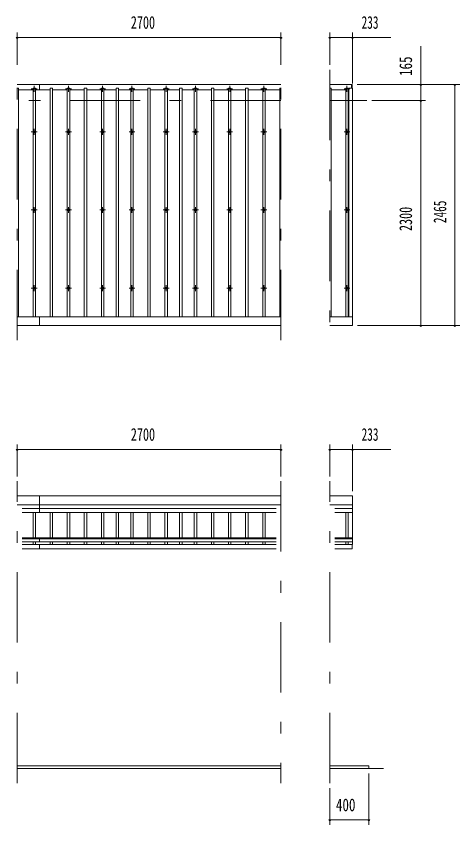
# Model space of a CAD drawing. Units: millimetres, scale not verified. Extents: x -25648 to 25658, y -10130 to 10130.
# Drawn here: x -9629 to -5089, y 1241 to 9512 of the extents above; entities that cross this region are included whole.
import ezdxf
from ezdxf.enums import TextEntityAlignment as Align

# ---------------------------------------------------------------- set-up
doc = ezdxf.new("R2010")
doc.units = ezdxf.units.MM
doc.header["$LTSCALE"] = 60
doc.linetypes.add('USER3', pattern=[24, 12, -5, 2, -5])
for name, color, linetype, lineweight in [('0-2_1-05BOLD', 7, 'Continuous', 18), ('0-3_1-25CENTER', 3, 'USER3', 18), ('0-4_1-45THIN', 4, 'Continuous', 18), ('0-5_1-55DIM', 3, 'Continuous', 18)]:
    doc.layers.add(name, color=color, linetype=linetype, lineweight=lineweight)
doc.styles.add('ＭＳ ゴシック', font='')
doc.styles.get('ＭＳ ゴシック').set_extended_font_data('MS Gothic')

msp = doc.modelspace()

# ---------------------------------------------------------------- linework, layer by layer
at = {"layer": '0-2_1-05BOLD'}
for p, q in [((-6918.95, 8812.67), (-9618.95, 8812.67)), ((-9388.95, 8812.67), (-9388.95, 8759.32)), ((-6190.95, 8812.67), (-6418.95, 8812.67)), ((-6225.95, 8774.31), (-6185.95, 8774.31)), ((-6225.95, 6435.11), (-6225.95, 8774.31)), ((-6195.95, 8812.67), (-6195.95, 8774.31)), ((-6190.95, 8774.31), (-6190.95, 8812.67)), ((-6185.95, 8774.31), (-6185.95, 6347.67)), ((-6918.96, 6435.11), (-9618.96, 6435.11)), ((-9388.95, 6347.67), (-9388.95, 6435.11)), ((-6418.95, 6435.11), (-6185.95, 6435.11)), ((-9618.96, 6347.67), (-6918.96, 6347.67)), ((-6185.95, 6347.67), (-6418.95, 6347.67)), ((-9618.95, 4604.67), (-6918.95, 4604.67)), ((-9388.95, 4435.72), (-9388.95, 4604.67)), ((-6918.95, 4513.88), (-9618.95, 4513.88)), ((-9568.15, 4474.8), (-6969.75, 4474.8)), ((-6418.95, 4513.88), (-6185.95, 4513.88)), ((-6185.95, 4474.8), (-6368.16, 4474.8)), ((-6969.75, 4435.72), (-9568.15, 4435.72)), ((-6368.16, 4435.72), (-6185.95, 4435.72)), ((-9568.15, 4175.57), (-6969.75, 4175.57)), ((-6969.75, 4166.18), (-9568.15, 4166.18)), ((-9568.15, 4136.55), (-6969.75, 4136.55)), ((-9388.95, 4175.57), (-9388.95, 4136.55)), ((-6368.16, 4136.55), (-6185.95, 4136.55)), ((-6368.15, 4175.57), (-6185.95, 4175.57)), ((-6185.95, 4166.18), (-6368.15, 4166.18)), ((-6969.75, 4109.38), (-9568.15, 4109.38)), ((-9568.15, 4064.37), (-6969.75, 4064.37)), ((-9388.95, 4109.38), (-9388.95, 4064.37)), ((-6185.95, 4109.38), (-6368.16, 4109.38)), ((-9618.95, 1845.67), (-6918.95, 1845.67)), ((-6018.95, 1845.67), (-6418.95, 1845.67)), ((-6018.95, 1845.67), (-6018.95, 1815.67)), ((-6918.95, 1815.67), (-9618.95, 1815.67)), ((-6418.95, 1815.67), (-5868.95, 1815.67))]:
    msp.add_line(p, q, dxfattribs=at)
for points in [[(-6185.95, 4109.38), (-6185.95, 4604.67), (-6418.95, 4604.67)], [(-6368.16, 4064.37), (-6190.95, 4064.37), (-6190.95, 4109.38)]]:
    msp.add_lwpolyline(points, dxfattribs=at)
for centre in [(-9443.94, 8328.52), (-9093.94, 8328.52), (-8743.94, 8328.52), (-8443.94, 8328.52), (-8093.94, 8328.52), (-7793.94, 8328.52), (-7443.94, 8328.52), (-7093.94, 8328.52), (-6243.94, 8328.52), (-9443.94, 7529.47), (-9093.94, 7529.47), (-8743.94, 7529.47), (-8443.94, 7529.47), (-8093.94, 7529.47), (-7793.94, 7529.47), (-7443.94, 7529.47), (-7093.94, 7529.47), (-6243.94, 7529.47), (-9443.94, 6730.43), (-9093.94, 6730.43), (-8743.94, 6730.43), (-8443.94, 6730.43), (-8093.94, 6730.43), (-7793.94, 6730.43), (-7443.94, 6730.43), (-7093.94, 6730.43), (-6243.94, 6730.43)]:
    msp.add_circle(centre, 10, dxfattribs=at)
for centre, start, end in [((-9443.94, 8758.07), 46.39838, 133.60162), ((-9443.94, 8779.07), 226.3961, 313.6039), ((-9093.94, 8758.07), 46.39838, 133.60162), ((-9093.94, 8779.07), 226.3961, 313.6039), ((-8743.94, 8758.07), 46.39838, 133.60162), ((-8743.94, 8779.07), 226.3961, 313.6039), ((-8443.94, 8758.07), 46.39838, 133.60162), ((-8443.94, 8779.07), 226.3961, 313.6039), ((-8093.94, 8758.07), 46.39838, 133.60162), ((-8093.94, 8779.07), 226.3961, 313.6039), ((-7793.94, 8758.07), 46.39838, 133.60162), ((-7793.94, 8779.07), 226.3961, 313.6039), ((-7443.94, 8758.07), 46.39838, 133.60162), ((-7443.94, 8779.07), 226.3961, 313.6039), ((-7093.94, 8758.07), 46.39838, 133.60162), ((-7093.94, 8779.07), 226.3961, 313.6039), ((-6243.94, 8758.07), 46.39838, 133.60162), ((-6243.94, 8779.07), 226.3961, 313.6039)]:
    msp.add_arc(centre, 14.5, start, end, dxfattribs=at)
at = {"layer": '0-3_1-25CENTER'}
for p, q in [((-9618.95, 6197.67), (-9618.95, 8962.67)), ((-6918.95, 6197.67), (-6918.95, 8962.68)), ((-6418.95, 8962.68), (-6418.95, 6197.67)), ((-9473.95, 8768.57), (-9413.95, 8768.57)), ((-9443.94, 8798.57), (-9443.94, 8738.57)), ((-9123.94, 8768.57), (-9063.95, 8768.57)), ((-9093.94, 8798.57), (-9093.94, 8738.57)), ((-8773.94, 8768.57), (-8713.95, 8768.57)), ((-8743.94, 8798.57), (-8743.94, 8738.57)), ((-8473.94, 8768.57), (-8413.94, 8768.57)), ((-8443.94, 8798.57), (-8443.94, 8738.57)), ((-8123.94, 8768.57), (-8063.95, 8768.57)), ((-8093.94, 8798.57), (-8093.94, 8738.57)), ((-7823.94, 8768.57), (-7763.94, 8768.57)), ((-7793.94, 8798.57), (-7793.94, 8738.57)), ((-7473.94, 8768.57), (-7413.95, 8768.57)), ((-7443.94, 8798.57), (-7443.94, 8738.57)), ((-7123.94, 8768.57), (-7063.95, 8768.57)), ((-7093.94, 8798.57), (-7093.94, 8738.57)), ((-6273.95, 8768.57), (-6213.94, 8768.57)), ((-6243.94, 8738.57), (-6243.94, 8798.57)), ((-6918.95, 8647.67), (-9618.95, 8647.67)), ((-6038.95, 8647.67), (-6418.95, 8647.67)), ((-9443.94, 8358.51), (-9443.94, 8298.52)), ((-9093.94, 8358.51), (-9093.94, 8298.52)), ((-8743.94, 8298.52), (-8743.94, 8358.51)), ((-8443.94, 8358.51), (-8443.94, 8298.52)), ((-8093.94, 8298.52), (-8093.94, 8358.51)), ((-7793.94, 8358.51), (-7793.94, 8298.52)), ((-7443.94, 8358.51), (-7443.94, 8298.52)), ((-7093.94, 8358.51), (-7093.94, 8298.52)), ((-6243.94, 8358.51), (-6243.94, 8298.52)), ((-9413.95, 8328.52), (-9473.95, 8328.52)), ((-9063.95, 8328.52), (-9123.94, 8328.52)), ((-8713.95, 8328.52), (-8773.94, 8328.52)), ((-8413.94, 8328.52), (-8473.94, 8328.52)), ((-8063.95, 8328.52), (-8123.94, 8328.52)), ((-7763.94, 8328.52), (-7823.94, 8328.52)), ((-7413.95, 8328.52), (-7473.94, 8328.52)), ((-7063.95, 8328.52), (-7123.94, 8328.52)), ((-6213.94, 8328.52), (-6273.95, 8328.52)), ((-9413.95, 7529.47), (-9473.95, 7529.47)), ((-9443.94, 7559.48), (-9443.94, 7499.47)), ((-9123.94, 7529.47), (-9063.95, 7529.47)), ((-9093.94, 7559.48), (-9093.94, 7499.47)), ((-8713.95, 7529.47), (-8773.94, 7529.47)), ((-8743.94, 7499.47), (-8743.94, 7559.48)), ((-8473.94, 7529.47), (-8413.94, 7529.47)), ((-8443.94, 7559.48), (-8443.94, 7499.47)), ((-8063.95, 7529.47), (-8123.94, 7529.47)), ((-8093.94, 7499.47), (-8093.94, 7559.48)), ((-7823.94, 7529.47), (-7763.94, 7529.47)), ((-7793.94, 7559.48), (-7793.94, 7499.47)), ((-7413.95, 7529.47), (-7473.94, 7529.47)), ((-7443.94, 7499.47), (-7443.94, 7559.48)), ((-7123.94, 7529.47), (-7063.95, 7529.47)), ((-7093.94, 7559.48), (-7093.94, 7499.47)), ((-6273.95, 7529.47), (-6213.94, 7529.47)), ((-6243.94, 7499.47), (-6243.94, 7559.48)), ((-9413.95, 6730.43), (-9473.95, 6730.43)), ((-9443.94, 6700.43), (-9443.94, 6760.43)), ((-9123.94, 6730.43), (-9063.95, 6730.43)), ((-9093.94, 6760.43), (-9093.94, 6700.43)), ((-8773.94, 6730.43), (-8713.95, 6730.43)), ((-8743.94, 6760.43), (-8743.94, 6700.43)), ((-8473.94, 6730.43), (-8413.94, 6730.43)), ((-8443.94, 6760.43), (-8443.94, 6700.43)), ((-8123.94, 6730.43), (-8063.95, 6730.43)), ((-8093.94, 6760.43), (-8093.94, 6700.43)), ((-7823.94, 6730.43), (-7763.94, 6730.43)), ((-7793.94, 6760.43), (-7793.94, 6700.43)), ((-7473.94, 6730.43), (-7413.95, 6730.43)), ((-7443.94, 6760.43), (-7443.94, 6700.43)), ((-7123.94, 6730.43), (-7063.95, 6730.43)), ((-7093.94, 6760.43), (-7093.94, 6700.43)), ((-6213.94, 6730.43), (-6273.95, 6730.43)), ((-6243.94, 6760.43), (-6243.94, 6700.43)), ((-9618.95, 1665.67), (-9618.95, 4754.67)), ((-6918.95, 4754.67), (-6918.95, 1665.67)), ((-6418.95, 1665.67), (-6418.95, 4754.67))]:
    msp.add_line(p, q, dxfattribs=at)
at = {"layer": '0-4_1-45THIN'}
for p, q in [((-9606.44, 8774.31), (-9618.95, 8774.31)), ((-9606.44, 6435.11), (-9606.44, 8774.31)), ((-9456.44, 6435.11), (-9456.44, 8774.31)), ((-9456.44, 8774.31), (-9431.44, 8774.31)), ((-9431.44, 8774.31), (-9431.44, 6435.11)), ((-9281.44, 6435.11), (-9281.44, 8774.31)), ((-9281.44, 8774.31), (-9256.44, 8774.31)), ((-9256.44, 8774.31), (-9256.44, 6435.11)), ((-9106.44, 6435.11), (-9106.44, 8774.31)), ((-9106.44, 8774.31), (-9081.44, 8774.31)), ((-9081.44, 8774.31), (-9081.44, 6435.11)), ((-8931.44, 6435.11), (-8931.44, 8774.31)), ((-8931.44, 8774.31), (-8906.44, 8774.31)), ((-8906.44, 8774.31), (-8906.44, 6435.11)), ((-8756.44, 6435.11), (-8756.44, 8774.31)), ((-8756.44, 8774.31), (-8731.44, 8774.31)), ((-8731.44, 8774.31), (-8731.44, 6435.11)), ((-8606.44, 6435.11), (-8606.44, 8774.31)), ((-8606.44, 8774.31), (-8581.44, 8774.31)), ((-8581.44, 8774.31), (-8581.44, 6435.11)), ((-8456.44, 6435.11), (-8456.44, 8774.31)), ((-8456.44, 8774.31), (-8431.44, 8774.31)), ((-8431.44, 8774.31), (-8431.44, 6435.11)), ((-8281.44, 6435.11), (-8281.44, 8774.31)), ((-8281.44, 8774.31), (-8256.44, 8774.31)), ((-8256.44, 8774.31), (-8256.44, 6435.11)), ((-8106.44, 6435.11), (-8106.44, 8774.31)), ((-8106.44, 8774.31), (-8081.44, 8774.31)), ((-8081.44, 8774.31), (-8081.44, 6435.11)), ((-7956.44, 6435.11), (-7956.44, 8774.31)), ((-7956.44, 8774.31), (-7931.44, 8774.31)), ((-7931.44, 8774.31), (-7931.44, 6435.11)), ((-7806.44, 6435.11), (-7806.44, 8774.31)), ((-7806.44, 8774.31), (-7781.44, 8774.31)), ((-7781.44, 8774.31), (-7781.44, 6435.11)), ((-7631.44, 6435.11), (-7631.44, 8774.31)), ((-7631.44, 8774.31), (-7606.44, 8774.31)), ((-7606.44, 8774.31), (-7606.44, 6435.11)), ((-7456.44, 6435.11), (-7456.44, 8774.31)), ((-7456.44, 8774.31), (-7431.44, 8774.31)), ((-7431.44, 8774.31), (-7431.44, 6435.11)), ((-7281.44, 6435.11), (-7281.44, 8774.31)), ((-7281.44, 8774.31), (-7256.44, 8774.31)), ((-7256.44, 8774.31), (-7256.44, 6435.11)), ((-7106.44, 6435.11), (-7106.44, 8774.31)), ((-7106.44, 8774.31), (-7081.44, 8774.31)), ((-7081.44, 8774.31), (-7081.44, 6435.11)), ((-6931.44, 8774.31), (-6931.44, 6435.11)), ((-6931.44, 8774.31), (-6918.95, 8774.31)), ((-6406.44, 8774.31), (-6418.95, 8774.31)), ((-6406.44, 6435.11), (-6406.44, 8774.31)), ((-6231.44, 8774.31), (-6256.44, 8774.31)), ((-6256.44, 8774.31), (-6256.44, 6435.11)), ((-6231.44, 6435.11), (-6231.44, 8774.31)), ((-9606.44, 8759.32), (-9456.44, 8759.32)), ((-9431.45, 8759.32), (-9281.44, 8759.32)), ((-9256.44, 8759.32), (-9106.44, 8759.32)), ((-9081.45, 8759.32), (-8931.44, 8759.32)), ((-8906.44, 8759.32), (-8756.44, 8759.32)), ((-8731.45, 8759.32), (-8606.44, 8759.32)), ((-8581.44, 8759.32), (-8456.44, 8759.32)), ((-8431.45, 8759.32), (-8281.44, 8759.32)), ((-8256.44, 8759.32), (-8106.44, 8759.32)), ((-8081.45, 8759.32), (-7956.44, 8759.32)), ((-7931.44, 8759.32), (-7806.44, 8759.32)), ((-7781.45, 8759.32), (-7631.44, 8759.32)), ((-7606.44, 8759.32), (-7456.44, 8759.32)), ((-7431.45, 8759.32), (-7281.44, 8759.32)), ((-7256.44, 8759.32), (-7106.44, 8759.32)), ((-7081.45, 8759.32), (-6931.44, 8759.32)), ((-6406.44, 8759.32), (-6256.44, 8759.32)), ((-6231.44, 8759.32), (-6225.95, 8759.32)), ((-9456.45, 4435.72), (-9456.45, 4175.57)), ((-9431.45, 4175.57), (-9431.45, 4435.72)), ((-9281.45, 4175.57), (-9281.45, 4435.72)), ((-9256.45, 4435.72), (-9256.45, 4175.57)), ((-9106.45, 4435.72), (-9106.45, 4175.57)), ((-9081.45, 4175.57), (-9081.45, 4435.72)), ((-8931.45, 4175.57), (-8931.45, 4435.72)), ((-8906.45, 4435.72), (-8906.45, 4175.57)), ((-8756.45, 4435.72), (-8756.45, 4175.57)), ((-8731.45, 4175.57), (-8731.45, 4435.72)), ((-8606.45, 4175.57), (-8606.45, 4435.72)), ((-8581.45, 4435.72), (-8581.45, 4175.57)), ((-8456.45, 4435.72), (-8456.45, 4175.57)), ((-8431.45, 4175.57), (-8431.45, 4435.72)), ((-8281.45, 4175.57), (-8281.45, 4435.72)), ((-8256.45, 4435.72), (-8256.45, 4175.57)), ((-8106.45, 4435.72), (-8106.45, 4175.57)), ((-8081.45, 4175.57), (-8081.45, 4435.72)), ((-7956.45, 4175.57), (-7956.45, 4435.72)), ((-7931.45, 4435.72), (-7931.45, 4175.57)), ((-7806.45, 4435.72), (-7806.45, 4175.57)), ((-7781.45, 4175.57), (-7781.45, 4435.72)), ((-7631.45, 4175.57), (-7631.45, 4435.72)), ((-7606.45, 4435.72), (-7606.45, 4175.57)), ((-7456.45, 4435.72), (-7456.45, 4175.57)), ((-7431.45, 4175.57), (-7431.45, 4435.72)), ((-7281.45, 4175.57), (-7281.45, 4435.72)), ((-7256.45, 4435.72), (-7256.45, 4175.57)), ((-7106.45, 4435.72), (-7106.45, 4175.57)), ((-7081.45, 4175.57), (-7081.45, 4435.72)), ((-6256.45, 4175.57), (-6256.45, 4435.72)), ((-6231.45, 4435.72), (-6231.45, 4175.57)), ((-9456.45, 4136.55), (-9456.45, 4109.38)), ((-9431.45, 4109.38), (-9431.45, 4136.55)), ((-9281.45, 4109.38), (-9281.45, 4136.55)), ((-9256.45, 4136.55), (-9256.45, 4109.38)), ((-9106.45, 4136.55), (-9106.45, 4109.38)), ((-9081.45, 4109.38), (-9081.45, 4136.55)), ((-8931.45, 4109.38), (-8931.45, 4136.55)), ((-8906.45, 4136.55), (-8906.45, 4109.38)), ((-8756.45, 4136.55), (-8756.45, 4109.38)), ((-8731.45, 4109.38), (-8731.45, 4136.55)), ((-8606.45, 4109.38), (-8606.45, 4136.55)), ((-8581.45, 4136.55), (-8581.45, 4109.38)), ((-8456.45, 4136.55), (-8456.45, 4109.38)), ((-8431.45, 4109.38), (-8431.45, 4136.55)), ((-8281.45, 4109.38), (-8281.45, 4136.55)), ((-8256.45, 4136.55), (-8256.45, 4109.38)), ((-8106.45, 4136.55), (-8106.45, 4109.38)), ((-8081.45, 4109.38), (-8081.45, 4136.55)), ((-7956.45, 4109.38), (-7956.45, 4136.55)), ((-7931.45, 4136.55), (-7931.45, 4109.38)), ((-7806.45, 4136.55), (-7806.45, 4109.38)), ((-7781.45, 4109.38), (-7781.45, 4136.55)), ((-7631.45, 4109.38), (-7631.45, 4136.55)), ((-7606.45, 4136.55), (-7606.45, 4109.38)), ((-7456.45, 4136.55), (-7456.45, 4109.38)), ((-7431.45, 4109.38), (-7431.45, 4136.55)), ((-7281.45, 4109.38), (-7281.45, 4136.55)), ((-7256.45, 4136.55), (-7256.45, 4109.38)), ((-7106.45, 4136.55), (-7106.45, 4109.38)), ((-7081.45, 4109.38), (-7081.45, 4136.55)), ((-6256.45, 4109.38), (-6256.45, 4136.55)), ((-6231.45, 4136.55), (-6231.45, 4109.38))]:
    msp.add_line(p, q, dxfattribs=at)
at = {"layer": '0-5_1-55DIM'}
for p, q in [((-9608.95, 9293.67), (-9628.95, 9293.67)), ((-9618.95, 9012.67), (-9618.95, 9343.67)), ((-9618.95, 9293.67), (-6918.95, 9293.67)), ((-6908.95, 9293.67), (-6928.95, 9293.67)), ((-6918.95, 9012.68), (-6918.95, 9343.67)), ((-6408.95, 9293.67), (-6428.95, 9293.67)), ((-6418.95, 9343.67), (-6418.95, 9012.68)), ((-6418.95, 9293.67), (-6185.95, 9293.67)), ((-6175.95, 9293.67), (-6195.95, 9293.67)), ((-6185.95, 8824.31), (-6185.95, 9343.67)), ((-6185.95, 9293.67), (-5793.45, 9293.67)), ((-5488.95, 9205.17), (-5488.95, 8812.67)), ((-6140.95, 8812.67), (-5088.95, 8812.67)), ((-5478.95, 8812.67), (-5498.95, 8812.67)), ((-5488.95, 8647.67), (-5488.95, 8812.67)), ((-5128.95, 8812.67), (-5148.95, 8812.67)), ((-5138.95, 8812.67), (-5138.95, 6347.67)), ((-5438.95, 8647.67), (-5988.95, 8647.67)), ((-5478.95, 8647.67), (-5498.95, 8647.67)), ((-5488.95, 6347.67), (-5488.95, 8647.67)), ((-6135.95, 6347.67), (-5088.95, 6347.67)), ((-5478.95, 6347.67), (-5498.95, 6347.67)), ((-5128.95, 6347.67), (-5148.95, 6347.67)), ((-9618.95, 4804.67), (-9618.95, 5129.67)), ((-6918.95, 5129.67), (-6918.95, 4804.67)), ((-6418.95, 4804.67), (-6418.95, 5129.67)), ((-6185.95, 5129.67), (-6185.95, 4654.67)), ((-9608.95, 5079.67), (-9628.95, 5079.67)), ((-9618.95, 5079.67), (-6918.95, 5079.67)), ((-6908.95, 5079.67), (-6928.95, 5079.67)), ((-6408.95, 5079.67), (-6428.95, 5079.67)), ((-6418.95, 5079.67), (-6185.95, 5079.67)), ((-6175.95, 5079.67), (-6195.95, 5079.67)), ((-6185.95, 5079.67), (-5793.45, 5079.67)), ((-6018.95, 1765.67), (-6018.95, 1240.67)), ((-6418.95, 1240.67), (-6418.95, 1615.67)), ((-6408.95, 1290.67), (-6428.95, 1290.67)), ((-6418.95, 1290.67), (-6018.95, 1290.67)), ((-6008.95, 1290.67), (-6028.95, 1290.67))]:
    msp.add_line(p, q, dxfattribs=at)
for centre in [(-9618.95, 9293.67), (-6918.95, 9293.67), (-6418.95, 9293.67), (-6185.95, 9293.67), (-5488.95, 8812.67), (-5138.95, 8812.67), (-5488.95, 8647.67), (-5488.95, 6347.67), (-5138.95, 6347.67), (-9618.95, 5079.67), (-6918.95, 5079.67), (-6418.95, 5079.67), (-6185.95, 5079.67), (-6418.95, 1290.67), (-6018.95, 1290.67)]:
    msp.add_arc(centre, 10, 180, 0, dxfattribs=at)

# ---------------------------------------------------------------- texts
at = {"layer": '0-5_1-55DIM', "color": 7, "style": 'ＭＳ ゴシック'}
for s, width, p in [('2700', 0.7, (-8455.55, 9343.67)), ('233', 0.65, (-6094.12, 9343.67)), ('2700', 0.7, (-8455.55, 5129.67)), ('233', 0.65, (-6094.13, 5129.67)), ('400', 0.75, (-6356.58, 1340.67))]:
    msp.add_text(s, height=130.2, dxfattribs=dict(at, width=width)).set_placement(p, align=Align.BOTTOM_LEFT)
for s, width, p in [('165', 0.75, (-5538.95, 8900.03)), ('2465', 0.65, (-5188.95, 7394.85)), ('2300', 0.7, (-5538.95, 7313.74))]:
    msp.add_text(s, height=130.2, rotation=90, dxfattribs=dict(at, width=width)).set_placement(p, align=Align.BOTTOM_LEFT)

doc.saveas('drawing.dxf')
